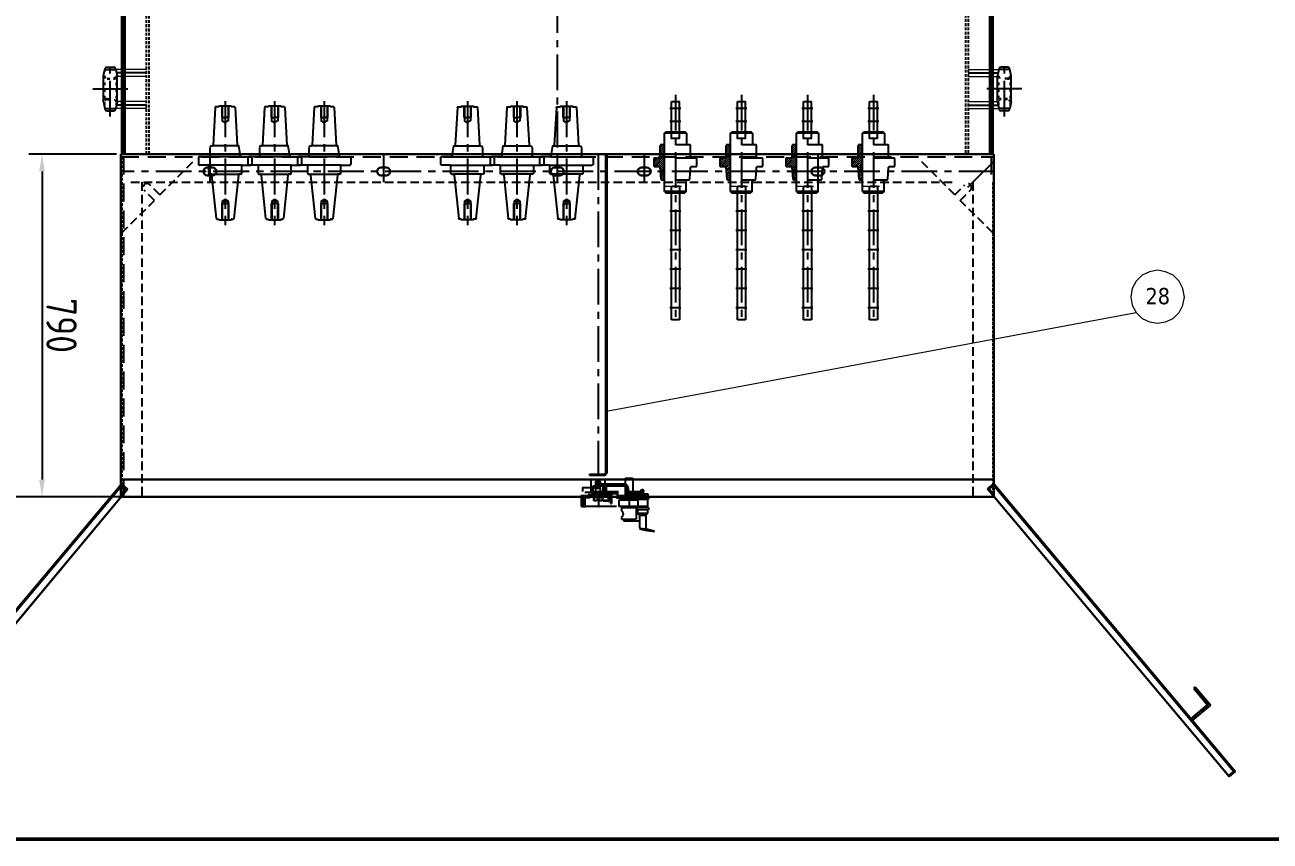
# Model space of a CAD drawing. Header units: millimetres. Extents: x 51831 to 122350, y -311274 to -161296.
# Drawn here: x 53279 to 56147, y -168355 to -166474 of the extents above; entities that cross this region are included whole.
import ezdxf

# ---------------------------------------------------------------- set-up
doc = ezdxf.new("R2010")
doc.units = ezdxf.units.MM
doc.header["$LTSCALE"] = 13
for name, pattern in [('ACAD_ISO02W100', [15, 12, -3]), ('ACAD_ISO03W100', [1.18, 0.47, -0.71]), ('CENTER', [50.8, 31.75, -6.35, 6.35, -6.35]), ('CENTERX2', [101.6, 63.5, -12.7, 12.7, -12.7]), ('DASHED', [0.75, 0.5, -0.25]), ('HIDDEN', [9.525, 6.35, -3.175]), ('虚线', [2, 1, -1])]:
    doc.linetypes.add(name, pattern=pattern)
doc.layers.get('0').update_dxf_attribs({"color": 1, "linetype": 'CENTER'})
for name, color, linetype in [('1', 4, 'Continuous'), ('4虚线层', 6, 'DASHED'), ('PDF_几何图形', 7, 'Continuous'), ('粗实线', 4, 'Continuous'), ('虚线', 6, 'HIDDEN')]:
    doc.layers.add(name, color=color, linetype=linetype)
doc.layers.add('剖面线层', color=4, linetype='Continuous', lineweight=18, true_color=0x00ffff)
for name, color, linetype, lineweight in [('标注、文本', 3, 'Continuous', 25), ('粗实线层', 7, 'Continuous', 35), ('虚线层', 6, '虚线', 18), ('铁心', 3, 'Continuous', 0)]:
    doc.layers.add(name, color=color, linetype=linetype, lineweight=lineweight)
doc.styles.get("Standard").update_dxf_attribs({"font": 'gbenor.shx', "bigfont": 'gbcbig.shx'})
doc.styles.add('Tahoma$001', font='tahoma.ttf', dxfattribs={"height": 2.159784})
doc.dimstyles.new('1-15', dxfattribs={"dimscale": 20, "dimtxt": 3.5, "dimasz": 2, "dimexe": 1.5, "dimexo": 0.5, "dimgap": 0.5, "dimtad": 1, "dimtoh": 1, "dimdec": 1, "dimdsep": 46, "dimtxsty": 'Standard', "dimcen": 2.5, "dimclrd": 3, "dimclre": 3, "dimclrt": 3, "dimadec": 0, "dimazin": 2, "dimtfac": 1, "dimtdec": 1, "dimtmove": 0, "dimatfit": 2, "dimfxl": 1, "dimarcsym": 0})

# ---------------------------------------------------------------- blocks, each defined once
blk = doc.blocks.new('A$C01AF0FBC')
at = {"layer": '1', "color": 1, "linetype": 'CENTERX2', "lineweight": -3, "ltscale": 0.1}
blk.add_line((20, 740), (20, 0), dxfattribs=at)
at = {"layer": '粗实线', "lineweight": 30}
for p, q in [((38, 740), (38, 7)), ((40, 740), (40, 7)), ((0, 2), (33, 2)), ((0, 2), (0, 0)), ((0, 0), (33, 0))]:
    blk.add_line(p, q, dxfattribs=at)
for radius in [7, 5]:
    blk.add_arc((33, 7), radius, 270, 0, dxfattribs=at)
blk = doc.blocks.new('A$C518E6780')
at = {"layer": 'PDF_几何图形'}
for p, q in [((45.9, 260.7), (44, 260.7)), ((45.9, 260.7), (47.7, 260.7)), ((54, 224.1), (54, 262)), ((55, 260.7), (54, 262)), ((68.5, 262), (55, 262)), ((55, 218.7), (55, 260.7)), ((68.5, 260.7), (69.5, 262)), ((68.5, 218.7), (68.5, 260.7)), ((69.5, 224.1), (69.5, 262)), ((75.7, 262), (75.7, 260.7)), ((79.5, 260.7), (75.7, 260.7)), ((54, 224.1), (61.8, 224.1)), ((69.5, 224.1), (61.8, 224.1)), ((23.6, 154.4), (23.6, 137)), ((97.5, 156.7), (29, 156.7)), ((99.8, 137), (99.8, 154.4)), ((0, 119.5), (0, 133)), ((22.7, 136), (3, 136)), ((24.7, 116.5), (3, 116.5)), ((22.7, 136), (120.5, 136)), ((24.7, 116.5), (120.5, 116.5)), ((123.5, 119.5), (123.5, 133)), ((31.9, 91.5), (31.5, 91.5)), ((31.9, 91.5), (33.8, 91.5)), ((31.9, 91.5), (92.7, 91.5)), ((33.8, 90.1), (33.8, 91.5)), ((33.8, 89.6), (33.8, 90.1)), ((38.6, 3.4), (33.8, 89.6)), ((84.8, 3.4), (89.6, 89.6)), ((89.6, 89.6), (89.8, 91.5)), ((96.7, 95.5), (96.7, 114.5)), ((40.6, 1.5), (47.7, 1.5)), ((53.7, 1.5), (53.7, 26.5)), ((53.7, 26.5), (61.8, 26.5)), ((53.7, 1.5), (53.7, 0)), ((54.7, 1.5), (54.7, 0)), ((69.7, 26.5), (61.8, 26.5)), ((68.7, 1.5), (68.7, 0)), ((69.7, 1.5), (69.7, 26.5)), ((69.7, 1.5), (69.7, 0))]:
    blk.add_line(p, q, dxfattribs=at)
for points in [[(25.9, 156.7), (29, 156.7), (29.6, 156.8), (30.2, 157.1), (30.7, 157.5), (31, 158.1), (31.2, 158.8), (41.7, 258.7)], [(44, 260.7), (43.4, 260.6), (42.8, 260.4), (42.3, 259.9), (41.9, 259.3), (41.7, 258.7)], [(75.7, 262), (47.7, 262), (47.7, 260.7)], [(81.7, 258.7), (81.6, 259.3), (81.3, 259.9), (80.7, 260.4), (80.1, 260.6), (79.5, 260.7)], [(81.7, 258.7), (92.3, 158.8), (92.4, 158.1), (92.8, 157.5), (93.3, 157.1), (93.9, 156.8), (94.6, 156.7)], [(61.8, 214.6), (55, 218.7), (61.8, 218.7)], [(61.8, 214.6), (68.5, 218.7), (61.8, 218.7)], [(25.9, 156.7), (25.2, 156.6), (24.6, 156.3), (24.1, 155.8), (23.7, 155.1), (23.6, 154.4)], [(99.8, 154.4), (99.7, 155.1), (99.4, 155.8), (98.9, 156.3), (98.3, 156.6), (97.5, 156.7)], [(3, 136), (2.2, 135.9), (1.5, 135.6), (0.9, 135.1), (0.4, 134.5), (0.1, 133.7), (0, 133)], [(0, 119.5), (0.1, 118.7), (0.4, 118), (0.9, 117.3), (1.5, 116.9), (2.2, 116.6), (3, 116.5)], [(22.7, 136), (23.1, 136.1), (23.5, 136.5), (23.6, 137)], [(26.7, 114.5), (26.7, 115.1), (26.4, 115.6), (25.9, 116.1), (25.4, 116.4), (24.7, 116.5)], [(98.8, 116.5), (98.1, 116.4), (97.6, 116.1), (97.1, 115.6), (96.9, 115.1), (96.7, 114.5)], [(99.8, 137), (100, 136.5), (100.3, 136.1), (100.9, 136)], [(123.5, 133), (123.4, 133.7), (123.1, 134.5), (122.6, 135.1), (122, 135.6), (121.3, 135.9), (120.5, 136)], [(120.5, 116.5), (121.3, 116.6), (122, 116.9), (122.6, 117.3), (123.1, 118), (123.4, 118.7), (123.5, 119.5)], [(26.7, 114.5), (30.4, 91.6), (31.5, 91.5)], [(33.8, 89.6), (33.7, 90.2), (33.5, 90.7), (33, 91.1), (32.4, 91.4), (31.9, 91.5)], [(91.6, 91.5), (91, 91.4), (90.5, 91.1), (90.1, 90.7), (89.8, 90.2), (89.6, 89.6)], [(54.7, 1.5), (54.7, 33.6), (61.8, 37.7)], [(68.7, 1.5), (68.7, 33.6), (61.8, 37.7)], [(38.6, 3.4), (38.7, 2.8), (39.1, 2.2), (39.5, 1.8), (40, 1.6), (40.6, 1.5)], [(47.7, 1.5), (47.7, 0), (75.7, 0), (75.7, 1.5)], [(75.7, 1.5), (82.8, 1.5), (83.4, 1.6), (84, 1.8), (84.4, 2.2), (84.7, 2.8), (84.8, 3.4)]]:
    blk.add_lwpolyline(points, dxfattribs=at)
blk.add_open_spline([(92.7, 91.5), (94.6, 91.5), (96.2, 92.7), (96.6, 94.6)], degree=3, dxfattribs=at)
blk = doc.blocks.new('A$C019A4B70')
at = {"layer": '1', "color": 1, "linetype": 'CENTERX2', "lineweight": -3, "ltscale": 0.1}
blk.add_line((0, 61.7), (285.8, 61.7), dxfattribs=at)
at = {"layer": '标注、文本', "rotation": 270}
blk.add_blockref('A$C518E6780', (11.2, 123.5), dxfattribs=at)
blk = doc.blocks.new('A$C62CB6CE0')
at = {"layer": 'PDF_几何图形'}
for p, q in [((22.3, 119.3), (54.2, 119.3)), ((22.3, 119.3), (22.3, 89.9)), ((33.1, 114.7), (33.1, 104)), ((54.2, 119.3), (54.2, 89.9)), ((101.2, 122.2), (101.2, 108.9)), ((101.2, 122.2), (119, 122.2)), ((119, 122.2), (119, 86.6)), ((3.7, 101.1), (32.7, 101.1)), ((65.8, 89.9), (8.7, 89.9)), ((23.6, 92), (64.5, 92)), ((64.5, 89.9), (23.6, 89.9)), ((23.6, 87.4), (64.5, 87.4)), ((26.9, 104), (26.9, 85.3)), ((33.1, 104), (26.9, 104)), ((33.1, 112.2), (33.9, 111.4)), ((43.8, 111.4), (33.1, 111)), ((33.9, 111.4), (33.1, 111)), ((33.1, 111), (33.9, 110.6)), ((43.8, 110.6), (33.1, 110.2)), ((33.9, 110.6), (33.1, 110.2)), ((33.1, 108.5), (33.9, 108.1)), ((33.1, 101.5), (33.9, 101.1)), ((33.1, 98.6), (33.1, 80.4)), ((43, 112.2), (33.9, 111.4)), ((43, 111), (33.9, 110.6)), ((43, 110.2), (33.9, 109.7)), ((43, 109.3), (33.9, 108.9)), ((43, 108.5), (33.9, 108.1)), ((43, 107.7), (33.9, 107.3)), ((43, 106.9), (33.9, 106.4)), ((43, 105.6), (33.9, 105.2)), ((43, 104.8), (33.9, 104.4)), ((43, 104), (33.9, 103.5)), ((43, 103.1), (33.9, 102.7)), ((43, 102.3), (33.9, 101.9)), ((43, 101.5), (33.9, 101.1)), ((43, 101.5), (33.9, 101.1)), ((43, 101.5), (33.9, 101.1)), ((43, 100.7), (33.9, 100.2)), ((43, 99.4), (33.9, 99)), ((43.8, 111.4), (43, 111)), ((43, 111), (43.8, 110.6)), ((43.8, 110.6), (43, 110.2)), ((43.8, 109.7), (43, 109.3)), ((43.8, 108.9), (43, 108.5)), ((43.8, 108.1), (43, 107.7)), ((43.8, 107.3), (43, 106.9)), ((43.8, 106.4), (43, 105.6)), ((43.8, 105.2), (43, 104.8)), ((43.8, 104.4), (43, 104)), ((43.8, 103.5), (43, 103.1)), ((43.8, 102.7), (43, 102.3)), ((43.8, 101.9), (43, 101.5)), ((43.8, 101.1), (43, 100.7)), ((43.8, 100.2), (43, 99.4)), ((49.6, 104), (43.8, 104)), ((43.8, 99), (43.8, 80.4)), ((44.9, 109.3), (44.9, 104.8)), ((44.9, 109.3), (49.5, 109.3)), ((49.5, 104.8), (44.9, 104.8)), ((44.9, 92), (85.9, 92)), ((85.9, 89.9), (44.9, 89.9)), ((44.9, 87.4), (85.9, 87.4)), ((49.5, 109.3), (99.1, 109.3)), ((49.5, 104.8), (99.1, 104.8)), ((49.6, 104), (49.6, 85.3)), ((55.3, 104), (55.3, 87.4)), ((55.3, 104), (57.3, 104)), ((57.3, 104), (57.3, 87.4)), ((64.4, 87.4), (64.4, 69.2)), ((64.4, 87.4), (64.4, 69.2)), ((65.8, 89.9), (65.8, 87.4)), ((101.2, 104.4), (101.2, 82)), ((101.6, 92), (142.5, 92)), ((142.5, 89.9), (101.6, 89.9)), ((101.6, 87.4), (142.5, 87.4)), ((103.7, 100.2), (103.7, 91.1)), ((108.2, 100.2), (108.2, 91.1)), ((153.7, 86.6), (153.7, 82)), ((0, 82.5), (26.9, 82.5)), ((0, 82.5), (0, 57.6)), ((2.1, 80.4), (26.9, 80.4)), ((2.1, 80.4), (2.1, 55.2)), ((3.7, 57.6), (3.7, 76.7)), ((23.2, 57.6), (3.7, 57.6)), ((6.6, 80.4), (6.6, 55.2)), ((8.7, 77.9), (20.3, 77.9)), ((8.7, 77.9), (8.7, 57.6)), ((15.7, 85.3), (56.7, 85.3)), ((60, 57.6), (19, 57.6)), ((20.3, 80.4), (20.3, 77.9)), ((26.9, 80.4), (49.6, 80.4)), ((26.9, 80.4), (26.9, 78.3)), ((26.9, 78.3), (49.6, 78.3)), ((28.1, 78.3), (28.1, 73.4)), ((40.1, 57.6), (38, 57.6)), ((38.5, 78.3), (38.5, 73.4)), ((81.3, 57.6), (40.4, 57.6)), ((43, 82.5), (69.9, 82.5)), ((43, 80.4), (67.8, 80.4)), ((43.4, 71.3), (47.1, 71.3)), ((47.6, 71.7), (47.1, 71.3)), ((48.8, 78.3), (48.8, 73.4)), ((49.6, 80.4), (49.6, 78.3)), ((50.7, 71.7), (61.9, 71.7)), ((50.7, 71.7), (50.7, 69.2)), ((64.4, 69.2), (50.7, 69.2)), ((61.9, 85.3), (61.9, 71.7)), ((61.9, 85.3), (61.9, 71.7)), ((72.4, 85.3), (61.9, 85.3)), ((61.9, 69.2), (64.4, 69.2)), ((61.9, 69.2), (64.4, 69.2)), ((64.4, 69.2), (61.9, 69.2)), ((67.8, 80.4), (67.8, 64.3)), ((67.8, 64.3), (69.9, 64.3)), ((69.9, 82.5), (69.9, 64.3)), ((80.9, 82), (80.9, 76.7)), ((80.9, 82), (81.3, 82)), ((81.3, 76.7), (80.9, 76.7)), ((81.3, 82), (81.3, 76.7)), ((130.5, 82), (81.3, 82)), ((130.5, 76.7), (81.3, 76.7)), ((130.1, 72.1), (86.7, 72.1)), ((86.7, 72.1), (86.7, 57.6)), ((130.1, 57.6), (86.7, 57.6)), ((138, 57.6), (97, 57.6)), ((103.7, 57.6), (103.7, 55.2)), ((104.5, 76.7), (104.5, 72.1)), ((110.3, 80.4), (110.3, 55.2)), ((115.7, 76.7), (115.7, 72.1)), ((116.5, 57.6), (116.5, 55.2)), ((127.7, 76.7), (127.7, 73.8)), ((127.7, 73.8), (154.9, 73.8)), ((130.1, 73.8), (130.1, 57.6)), ((141.3, 57.6), (130.1, 57.6)), ((130.5, 82), (130.5, 76.7)), ((130.5, 82), (131.8, 82)), ((131.8, 76.7), (130.5, 76.7)), ((131.8, 82), (131.8, 76.7)), ((151.6, 82), (131.8, 82)), ((151.6, 76.7), (131.8, 76.7)), ((132.2, 57.6), (132.2, 55.2)), ((135.5, 84.1), (135.5, 78.3)), ((152.5, 57.6), (141.3, 57.6)), ((146.3, 84.1), (146.3, 78.3)), ((150.4, 57.6), (150.4, 55.2)), ((151.6, 82), (151.6, 76.7)), ((152.5, 73.8), (152.5, 57.6)), ((153.7, 76.7), (154.9, 76.7)), ((154.9, 76.7), (154.9, 73.8)), ((92.5, 55.2), (92.5, 46.5)), ((92.5, 55.2), (126.8, 55.2)), ((92.5, 46.5), (93.3, 46.5)), ((92.5, 33.7), (92.5, 28.3)), ((93.3, 33.7), (92.5, 33.7)), ((126.8, 55.2), (126.8, 28.3)), ((129.3, 47.3), (126.8, 47.3)), ((127.7, 55.2), (127.7, 49.8)), ((141.3, 55.2), (127.7, 55.2)), ((141.3, 49.8), (127.7, 49.8)), ((129.3, 41.9), (152.9, 41.9)), ((133.9, 37.4), (141.3, 37.4)), ((133.9, 29.1), (133.9, 7.2)), ((154.9, 55.2), (141.3, 55.2)), ((154.9, 49.8), (141.3, 49.8)), ((141.3, 37.4), (148.7, 37.4)), ((148.7, 29.1), (148.7, 7.2)), ((152.9, 49), (152.9, 41.9)), ((152.9, 41.5), (152.9, 41.9)), ((154.9, 55.2), (154.9, 49.8)), ((92.5, 28.3), (126.8, 28.3))]:
    blk.add_line(p, q, dxfattribs=at)
for points in [[(33.1, 114.7), (43.8, 114.7), (43.8, 104)], [(3.7, 91.6), (3.7, 101.1), (4.1, 100.7)], [(33.1, 112.2), (43, 112.2), (43.8, 111.4)], [(43, 110.2), (43.8, 109.7), (33.1, 109.3)], [(33.1, 110.2), (33.9, 109.7), (33.1, 109.3)], [(43, 109.3), (43.8, 108.9), (33.1, 108.5)], [(33.1, 109.3), (33.9, 108.9), (33.1, 108.5)], [(43, 108.5), (43.8, 108.1), (33.1, 107.7)], [(43, 108.5), (33.9, 108.1), (33.1, 107.7)], [(43, 107.7), (43.8, 107.3), (33.1, 106.9)], [(33.1, 107.7), (33.9, 107.3), (33.1, 106.9)], [(43, 106.9), (43.8, 106.4), (33.1, 105.6)], [(33.1, 106.9), (33.9, 106.4), (33.1, 105.6)], [(43, 105.6), (43.8, 105.2), (33.1, 104.8)], [(33.1, 105.6), (33.9, 105.2), (33.1, 104.8)], [(43, 104.8), (43.8, 104.4), (33.1, 104)], [(33.1, 104.8), (33.9, 104.4), (33.1, 104)], [(43, 104), (43.8, 103.5), (33.1, 103.1)], [(33.1, 104), (33.9, 103.5), (33.1, 103.1)], [(43, 103.1), (43.8, 102.7), (33.1, 102.3)], [(33.1, 103.1), (33.9, 102.7), (33.1, 102.3)], [(43, 102.3), (43.8, 101.9), (33.1, 101.5)], [(33.1, 102.3), (33.9, 101.9), (33.1, 101.5)], [(43, 101.5), (43.8, 101.1), (33.1, 100.7)], [(43, 101.5), (33.9, 101.1), (33.1, 100.7)], [(43, 100.7), (43.8, 100.2), (33.1, 99.4)], [(33.1, 100.7), (33.9, 100.2), (33.1, 99.4)], [(43, 99.4), (43.8, 99), (33.1, 98.6)], [(33.1, 99.4), (33.9, 99), (33.1, 98.6)], [(40.1, 93.6), (40.1, 57.6), (40.5, 57.2)], [(108.2, 100.2), (100.4, 109.3), (99.1, 109.3)], [(103.7, 100.2), (103.7, 101.5), (103.3, 101.9), (103.3, 102.3), (102.8, 103.1), (102.4, 103.5), (102, 104), (101.6, 104.4), (100.8, 104.4), (100.4, 104.8), (99.1, 104.8)], [(103.7, 91.1), (111.5, 82), (112.8, 82)], [(108.2, 91.1), (108.2, 89.9), (109, 89.1), (109, 88.2), (109.5, 87.8), (109.9, 87.4), (110.7, 87.4), (111.1, 87), (111.5, 86.6), (112.8, 86.6), (153.7, 86.6)], [(28.1, 73.4), (28.5, 72.9), (28.9, 72.5), (29.4, 72.5), (29.8, 72.1), (30.2, 72.1), (30.6, 71.7), (31.4, 71.7), (31.8, 71.3), (33.1, 71.3)], [(28.1, 73.4), (28.1, 72.9), (28.5, 72.5), (28.5, 72.1), (28.9, 72.1), (28.9, 71.7), (29.4, 71.7)], [(28.9, 71.7), (29.8, 71.3), (33.1, 71.3)], [(43.4, 71.3), (33.1, 71.3), (34.7, 71.3), (35.2, 71.7), (36, 71.7), (36.4, 72.1), (36.8, 72.1), (37.2, 72.5), (37.6, 72.5), (38, 72.9), (38.5, 73.4)], [(38.5, 73.4), (38.9, 72.9), (39.7, 72.1), (40.1, 72.1), (40.9, 71.7), (41.8, 71.7), (42.2, 71.3), (43.4, 71.3)], [(43.4, 71.3), (45.1, 71.3), (45.5, 71.7), (46.3, 71.7), (46.7, 72.1), (47.1, 72.1), (47.6, 72.5), (48, 72.5), (48.4, 72.9), (48.8, 73.4)], [(47.6, 71.7), (47.6, 72.1), (48, 72.1), (48, 72.5), (48.4, 72.5), (48.4, 72.9), (48.8, 73.4)], [(151.6, 82), (153.7, 82), (153.7, 76.7), (151.6, 76.7)], [(93.3, 46.5), (94.2, 46.1), (95, 44.8), (96.2, 43.2), (97, 39.9), (96.2, 36.5), (95, 34.9), (94.2, 34.1), (93.3, 33.7)], [(130.5, 49.8), (129.7, 49.8), (129.7, 49.4), (129.3, 49), (129.3, 41.9), (129.7, 41.9), (129.7, 41.5), (133.9, 37.4), (133.9, 29.1)], [(152.9, 41.5), (148.7, 37.4), (148.7, 29.1)], [(152.9, 49), (152.9, 49.8), (152.1, 49.8)], [(97.9, 28.3), (97.9, 24.6), (133.9, 24.6)], [(133.9, 7.2), (148.3, 5.5), (148.7, 7.2)]]:
    blk.add_lwpolyline(points, dxfattribs=at)
blk.add_lwpolyline([(25.6, 85.3), (50.9, 85.3), (50.9, 82.5), (25.6, 82.5)], close=True, dxfattribs=at)
for points in [[(108.2, 101.5), (106.4, 106.8), (105.9, 107.6), (100.4, 109.3)], [(103.7, 89.9), (104.6, 86), (107.7, 83), (111.5, 82)], [(140.5, 96.1), (138.4, 96.1), (136.7, 94.4), (136.7, 92.4)], [(136.7, 92.4), (136.7, 90.3), (138.4, 88.2), (140.5, 88.2)], [(144.6, 92.4), (144.6, 94.4), (142.5, 96.1), (140.5, 96.1)], [(140.5, 88.2), (142.5, 88.2), (144.6, 90.3), (144.6, 92.4)], [(134.3, 5.5), (171.8, -1.9), (181.4, -1.8), (148.3, 5.5)]]:
    blk.add_open_spline(points, degree=3, dxfattribs=at)
blk = doc.blocks.new('5050325')
at = {"layer": '剖面线层'}
h = blk.add_hatch(dxfattribs=at)
h.set_pattern_fill('ANSI31', color=256, angle=270, style=0)
h.set_pattern_definition([(315, (52642.0575, -156257.7747), (2.245064, 2.245064), [])])
edge = h.paths.add_edge_path(flags=0)
edge.add_line((52957.9, -156566.9), (53000.7, -156566.9))
edge.add_line((53000.7, -156566.9), (53037.9, -156566.9))
edge.add_line((53037.9, -156566.9), (53037.9, -156573.9))
edge.add_arc((53036.9, -156573.9), 1, 273.8141, 360, ccw=False)
edge.add_line((53037, -156574.9), (53008.9, -156576.8))
edge.add_arc((53008.9, -156577.8), 1, 453.8141, 540)
edge.add_line((53007.9, -156577.8), (53007.9, -156589.9))
edge.add_arc((53006.9, -156589.9), 1, 270, 360, ccw=False)
edge.add_line((53006.9, -156590.9), (52988.9, -156590.9))
edge.add_arc((52988.9, -156589.9), 1, 540, 630, ccw=False)
edge.add_line((52987.9, -156589.9), (52987.9, -156587.4))
edge.add_line((52987.9, -156587.4), (52988.9, -156586.5))
edge.add_line((52988.9, -156586.5), (52987.9, -156585.7))
edge.add_line((52987.9, -156585.7), (52987.9, -156583.4))
edge.add_line((52987.9, -156583.4), (52988.9, -156582.5))
edge.add_line((52988.9, -156582.5), (52987.9, -156581.7))
edge.add_line((52987.9, -156581.7), (52987.9, -156580.5))
edge.add_line((52987.9, -156580.5), (52988.9, -156579.6))
edge.add_line((52988.9, -156579.6), (52987.9, -156578.7))
edge.add_line((52987.9, -156578.7), (52987.9, -156577.9))
edge.add_arc((52986.9, -156577.9), 1, 360, 450)
edge.add_line((52986.9, -156576.9), (52958.9, -156576.9))
edge.add_arc((52958.9, -156575.9), 1, 180.0029, 270.0029, ccw=False)
edge.add_line((52957.9, -156575.9), (52957.9, -156566.9))
at = {"layer": '1', "color": 1, "linetype": 'CENTERX2', "lineweight": -3, "ltscale": 0.1}
for p, q in [((52842.2, -156541.9), (53360.9, -156541.8)), ((52872.9, -156554.5), (52872.9, -156529.2)), ((52902.9, -156554.5), (52902.9, -156529.2)), ((53109.8, -156554.9), (53109.8, -156529.6)), ((53154.3, -156554.5), (53154.3, -156529.2)), ((53198.8, -156554.5), (53198.8, -156529.2)), ((53243.3, -156554.5), (53243.3, -156529.2)), ((53287.8, -156554.5), (53287.8, -156529.2)), ((53332.3, -156554.5), (53332.3, -156529.2))]:
    blk.add_line(p, q, dxfattribs=at)
at = {"layer": '粗实线'}
for p, q in [((52957.9, -156507.9), (52957.9, -156541.9)), ((52987.9, -156506.9), (52958.9, -156506.9)), ((52987.9, -156541.9), (52987.9, -156493.9)), ((53006.9, -156492.9), (52988.9, -156492.9)), ((53007.9, -156505.9), (53007.9, -156493.9)), ((53037, -156508.8), (53008.9, -156506.9)), ((53037.9, -156541.9), (53037.9, -156509.8)), ((52930.9, -156516.6), (52927.9, -156519.6)), ((52928, -156563.6), (52927.9, -156519.6)), ((52927.9, -156531.9), (52927.9, -156519.9)), ((52930.9, -156516.6), (52957.9, -156516.6)), ((52930.9, -156516.6), (52930.9, -156566.9)), ((53064.9, -156516.9), (53037.9, -156516.9)), ((53052.9, -156550.8), (53052.9, -156532.8)), ((53052.9, -156532.8), (53360.9, -156532.8)), ((53064.9, -156516.9), (53067.9, -156519.9)), ((53064.9, -156516.9), (53064.9, -156566.9)), ((53064.9, -156521.9), (53064.9, -156561.9)), ((53067.9, -156563.9), (53067.9, -156519.9)), ((53360.9, -156532.8), (53360.9, -156550.8)), ((52927.9, -156551.9), (52927.9, -156552)), ((52927.9, -156563.9), (52927.9, -156551.9)), ((52930.9, -156566.9), (52927.9, -156563.9)), ((53064.9, -156566.9), (52930.9, -156566.9)), ((52957.9, -156566.9), (52957.9, -156575.9)), ((53037.9, -156573.9), (53037.9, -156566.9)), ((53360.9, -156550.8), (53052.9, -156550.8)), ((53064.9, -156566.9), (53067.9, -156563.9)), ((52986.9, -156576.9), (52958.9, -156576.9)), ((52987.9, -156578.7), (52987.9, -156577.9)), ((52987.9, -156578.7), (52988.9, -156579.6)), ((52988.9, -156579.6), (52987.9, -156580.5)), ((52987.9, -156581.7), (52987.9, -156580.5)), ((52987.9, -156581.7), (52988.9, -156582.5)), ((52988.9, -156582.5), (52987.9, -156583.4)), ((52987.9, -156585.7), (52987.9, -156583.4)), ((52987.9, -156585.7), (52988.9, -156586.5)), ((52988.9, -156586.5), (52987.9, -156587.4)), ((52987.9, -156589.9), (52987.9, -156587.4)), ((53006.9, -156590.9), (52988.9, -156590.9)), ((53007.9, -156589.9), (53007.9, -156577.8)), ((53037, -156574.9), (53008.9, -156576.8))]:
    blk.add_line(p, q, dxfattribs=at)
blk.add_lwpolyline([(52857.9, -156550.9), (52857.9, -156532.9), (52942.9, -156532.9), (52942.9, -156550.9)], close=True, dxfattribs=at)
for centre, start, end in [((52958.9, -156507.9), 90, 180), ((52988.9, -156493.9), 90, 180), ((53006.9, -156493.9), 0, 90), ((53008.9, -156505.9), 180, 266.1859), ((53036.9, -156509.8), 0, 86.1859), ((52958.9, -156575.9), 180.0029, 270.0029), ((52986.9, -156577.9), 0, 90), ((52988.9, -156589.9), 180, 270), ((53006.9, -156589.9), 270, 0), ((53008.9, -156577.8), 93.8141, 180), ((53036.9, -156573.9), 273.8141, 0)]:
    blk.add_arc(centre, 1, start, end, dxfattribs=at)
at = {"layer": '粗实线层'}
blk.add_line((52927.9, -156551.9), (52927.9, -156551.9), dxfattribs=at)
at = {"layer": '虚线层'}
blk.add_line((53052.9, -156566.9), (53052.9, -156516.9), dxfattribs=at)
blk = doc.blocks.new('*D1098')
at = {"layer": 'Defpoints', "color": 0, "transparency": 16777216}
for p in [(53710.5, -164790.9), (53101, -167561.9), (53710.5, -167561.9)]:
    blk.add_point(p, dxfattribs=at)
at = {"layer": '标注、文本', "color": 3, "lineweight": -2, "transparency": 16777216}
for p, q in [((53700.5, -164790.9), (53071, -164790.9)), ((53101, -164830.9), (53101, -167521.9)), ((53700.5, -167561.9), (53071, -167561.9))]:
    blk.add_line(p, q, dxfattribs=at)
at = {"layer": '标注、文本', "color": 3, "transparency": 16777216}
for points in [[(53094.3, -164830.9), (53107.7, -164830.9), (53101, -164790.9)], [(53094.3, -167521.9), (53107.7, -167521.9), (53101, -167561.9)]]:
    blk.add_solid(points, dxfattribs=at)
at = {"layer": '标注、文本', "color": 3, "transparency": 16777216, "insert": (53056, -166176.4), "char_height": 70, "attachment_point": 5, "rotation": 90}
blk.add_mtext('2771', dxfattribs=at)
blk = doc.blocks.new('*D1100')
at = {"layer": 'Defpoints', "color": 0, "transparency": 16777216}
for p in [(53500.5, -166771.9), (53318.8, -167561.9), (53500.5, -167561.9)]:
    blk.add_point(p, dxfattribs=at)
at = {"layer": '标注、文本', "color": 3, "lineweight": -2, "transparency": 16777216}
for p, q in [((53490.5, -166771.9), (53288.7, -166771.9)), ((53318.7, -166811.9), (53318.8, -167521.9)), ((53490.5, -167561.9), (53288.8, -167561.9))]:
    blk.add_line(p, q, dxfattribs=at)
at = {"layer": '标注、文本', "color": 3, "transparency": 16777216}
for points in [[(53325.4, -166811.9), (53312.1, -166811.9), (53318.7, -166771.9)], [(53325.4, -167521.9), (53312.1, -167521.9), (53318.8, -167561.9)]]:
    blk.add_solid(points, dxfattribs=at)
at = {"layer": '标注、文本', "color": 3, "transparency": 16777216, "insert": (53363.7, -167166.9), "char_height": 70, "attachment_point": 5, "rotation": 270.0014}
blk.add_mtext('790', dxfattribs=at)

msp = doc.modelspace()

# ---------------------------------------------------------------- linework, layer by layer
at = {"color": 2, "linetype": 'ACAD_ISO02W100', "lineweight": 13}
for p, q in [((53559.48, -166576.865), (53488.48, -166576.865)), ((55451.48, -166576.865), (55522.48, -166576.865)), ((53559.48, -166592.865), (53488.321, -166592.865)), ((55451.48, -166592.865), (55522.639, -166592.865)), ((53559.48, -166650.865), (53488.423, -166650.865)), ((53559.48, -166666.865), (53488.48, -166666.865)), ((55451.48, -166650.865), (55522.537, -166650.865)), ((55451.48, -166666.865), (55522.48, -166666.865))]:
    msp.add_line(p, q, dxfattribs=at)
at = {"layer": '1', "color": 1, "linetype": 'CENTERX2', "lineweight": -3, "ltscale": 0.1}
for p, q in [((54505.48, -165617.507), (54505.48, -166793.144)), ((53475.98, -166685.486), (53475.98, -166571.874)), ((55534.98, -166685.486), (55534.98, -166571.874)), ((53559.48, -166584.865), (53490.13, -166584.865)), ((55451.48, -166584.865), (55520.83, -166584.865)), ((53435.634, -166621.865), (53516.326, -166621.865)), ((55575.326, -166621.865), (55494.634, -166621.865)), ((53559.48, -166658.865), (53490.03, -166658.865)), ((55451.48, -166658.865), (55520.93, -166658.865)), ((53705.48, -166771.865), (53705.48, -166836.865)), ((54105.48, -166771.865), (54105.48, -166836.865)), ((54505.48, -166771.865), (54505.48, -166836.865)), ((54705.48, -166771.865), (54705.48, -166836.865)), ((55105.48, -166771.865), (55105.48, -166836.865)), ((55512.48, -166811.865), (53500.48, -166811.865))]:
    msp.add_line(p, q, dxfattribs=at)
at = {"layer": '1', "const_width": 8.634}
msp.add_lwpolyline([(52472.729, -168350.488), (61945.049, -168350.488), (61945.049, -161542.258), (52472.729, -161542.258), (52472.729, -168350.488)], dxfattribs=at)
at = {"layer": '4虚线层'}
for p, q in [((53559.48, -166771.865), (53559.48, -165787.865)), ((53565.48, -166771.865), (53565.48, -165787.865)), ((55445.48, -165787.865), (55445.48, -166771.865)), ((55451.48, -165787.865), (55451.48, -166771.865)), ((53502.48, -166777.865), (53502.48, -167561.865)), ((55300.48, -166771.865), (53710.48, -166771.865)), ((55265.48, -166771.865), (53745.48, -166771.865)), ((55508.48, -166836.865), (55508.48, -167561.865))]:
    msp.add_line(p, q, dxfattribs=at)
at = {"layer": '4虚线层', "ltscale": 3}
for p, q in [((53590.199, -166865.857), (53667.191, -166788.865)), ((55420.761, -166865.857), (55343.769, -166788.865)), ((53523.48, -166836.865), (55416.769, -166836.865)), ((53548.48, -166836.865), (53548.48, -167561.865)), ((55462.48, -166836.865), (55462.48, -167561.865)), ((53577.471, -166878.585), (53554.137, -166855.25)), ((53590.199, -166865.857), (53566.865, -166842.522)), ((55420.761, -166865.857), (55444.095, -166842.522)), ((55433.489, -166878.585), (55456.823, -166855.25)), ((53502.48, -166953.576), (53577.471, -166878.585)), ((55508.48, -166953.576), (55433.489, -166878.585))]:
    msp.add_line(p, q, dxfattribs=at)
for centre, start, end in [((53560.501, -166848.886), 45, 225), ((55450.459, -166848.886), 315, 135)]:
    msp.add_arc(centre, 9, start, end, dxfattribs=at)
at = {"layer": 'PDF_几何图形'}
for p, q in [((53501.596, -167532.585), (52974.754, -168160.202)), ((53501.596, -167535.893), (52978.062, -168160.202)), ((53515.244, -167544.164), (52992.124, -168172.196)), ((53501.596, -167532.585), (53515.244, -167544.164)), ((53501.596, -167535.893), (53512.349, -167544.578)), ((53512.349, -167544.578), (53504.905, -167553.263)), ((53504.905, -167553.263), (53506.559, -167554.917)), ((53515.244, -167544.164), (53506.559, -167554.917)), ((55510.48, -167531.675), (55496.419, -167543.255)), ((55496.419, -167543.255), (56052.457, -168206.057)), ((55496.419, -167543.255), (55505.104, -167554.008)), ((55510.066, -167534.984), (55499.727, -167543.669)), ((55499.727, -167543.669), (55506.758, -167552.353)), ((55506.758, -167552.353), (55505.104, -167554.008)), ((55510.066, -167534.984), (56063.209, -168194.064)), ((55510.48, -167531.675), (56066.518, -168194.477)), ((55974.293, -168000.102), (55970.984, -168002.997)), ((55974.293, -168000.102), (56009.446, -168041.872)), ((56009.446, -168041.872), (55967.676, -168076.611)), ((56063.209, -168194.064), (56050.802, -168204.403)), ((56050.802, -168204.403), (56052.457, -168206.057)), ((56066.518, -168194.477), (56052.457, -168206.057))]:
    msp.add_line(p, q, dxfattribs=at)
msp.add_lwpolyline([(55970.984, -168002.997), (56002.829, -168041.045), (55964.781, -168073.303), (55967.676, -168076.611)], dxfattribs=at)
at = {"layer": '标注、文本', "color": 4, "lineweight": 30}
for p, q in [((53502.48, -165718.865), (53502.48, -166771.865)), ((53504.48, -165718.865), (53504.48, -166771.865)), ((55506.48, -165718.865), (55506.48, -166771.865)), ((55508.48, -165718.865), (55508.48, -166771.865)), ((53509.48, -165787.865), (53509.48, -166771.865)), ((55501.48, -165787.865), (55501.48, -166771.865)), ((53500.48, -166771.865), (55510.48, -166771.865)), ((53500.48, -166771.865), (53500.48, -166836.865)), ((55510.48, -166771.865), (55510.48, -166836.865)), ((55510.48, -167531.675), (55496.419, -167543.255)), ((55496.419, -167543.255), (56052.457, -168206.057)), ((55496.419, -167543.255), (55505.104, -167554.008)), ((55510.066, -167534.984), (55499.727, -167543.669)), ((55499.727, -167543.669), (55506.758, -167552.353)), ((55506.758, -167552.353), (55505.104, -167554.008)), ((55510.066, -167534.984), (56063.209, -168194.064)), ((55510.48, -167531.675), (56066.518, -168194.477)), ((55974.293, -168000.102), (55970.984, -168002.997)), ((55974.293, -168000.102), (56009.446, -168041.872)), ((56009.446, -168041.872), (55967.676, -168076.611)), ((56063.209, -168194.064), (56050.802, -168204.403)), ((56050.802, -168204.403), (56052.457, -168206.057)), ((56066.518, -168194.477), (56052.457, -168206.057))]:
    msp.add_line(p, q, dxfattribs=at)
at = {"layer": '标注、文本'}
for p, q in [((53460.48, -166591.616), (53463.48, -166576.616)), ((53463.48, -166576.616), (53488.48, -166576.616)), ((53468.48, -166571.874), (53483.48, -166571.874)), ((53488.48, -166576.616), (53491.48, -166591.616)), ((55522.48, -166576.616), (55519.48, -166591.616)), ((55547.48, -166576.616), (55522.48, -166576.616)), ((55542.48, -166571.874), (55527.48, -166571.874)), ((55550.48, -166591.616), (55547.48, -166576.616)), ((53460.48, -166651.616), (53460.48, -166591.616)), ((53491.48, -166651.616), (53491.48, -166591.616)), ((55519.48, -166651.616), (55519.48, -166591.616)), ((55550.48, -166651.616), (55550.48, -166591.616)), ((53460.48, -166651.616), (53463.48, -166666.616)), ((53463.48, -166666.616), (53488.48, -166666.616)), ((53491.48, -166651.616), (53488.48, -166666.616)), ((55519.48, -166651.616), (55522.48, -166666.616)), ((55547.48, -166666.616), (55522.48, -166666.616)), ((55550.48, -166651.616), (55547.48, -166666.616)), ((53468.48, -166671.857), (53483.48, -166671.857)), ((55542.48, -166671.857), (55527.48, -166671.857)), ((55462.48, -166836.865), (55510.48, -166788.865)), ((55451.166, -166848.179), (55462.48, -166836.865))]:
    msp.add_line(p, q, dxfattribs=at)
at = {"layer": '标注、文本', "color": 2, "linetype": 'ACAD_ISO03W100', "lineweight": 18}
for p, q in [((53463.48, -166576.616), (53463.48, -166666.857)), ((53488.48, -166576.616), (53488.48, -166666.857)), ((55522.48, -166576.616), (55522.48, -166666.857)), ((55547.48, -166576.616), (55547.48, -166666.857)), ((53468.48, -166596.616), (53483.48, -166596.616)), ((53468.48, -166599.616), (53483.48, -166599.616)), ((55542.48, -166596.616), (55527.48, -166596.616)), ((55542.48, -166599.616), (55527.48, -166599.616)), ((53468.48, -166643.616), (53483.48, -166643.616)), ((53468.48, -166646.616), (53483.48, -166646.616)), ((55542.48, -166643.616), (55527.48, -166643.616)), ((55542.48, -166646.616), (55527.48, -166646.616))]:
    msp.add_line(p, q, dxfattribs=at)
at = {"layer": '标注、文本', "color": 4, "lineweight": 30}
msp.add_lwpolyline([(55970.984, -168002.997), (56002.829, -168041.045), (55964.781, -168073.303), (55967.676, -168076.611)], dxfattribs=at)
at = {"layer": '标注、文本'}
for centre, start, end in [((53468.48, -166576.874), 90, 180), ((53483.48, -166576.874), 0, 90), ((55527.48, -166576.874), 90, 180), ((55542.48, -166576.874), 0, 90), ((53468.48, -166666.857), 180, 270), ((53483.48, -166666.857), 270, 0), ((55527.48, -166666.857), 180, 270), ((55542.48, -166666.857), 270, 0)]:
    msp.add_arc(centre, 5, start, end, dxfattribs=at)
at = {"layer": '标注、文本', "color": 2, "linetype": 'ACAD_ISO03W100', "lineweight": 18}
for centre, radius, start, end in [((53468.48, -166591.616), 8, 180, 270), ((53468.48, -166591.616), 5, 180, 270), ((53483.48, -166591.616), 5, 270, 0), ((53483.48, -166591.616), 8, 270, 0), ((55527.48, -166591.616), 8, 180, 270), ((55527.48, -166591.616), 5, 180, 270), ((55542.48, -166591.616), 5, 270, 0), ((55542.48, -166591.616), 8, 270, 0), ((53468.48, -166651.616), 8, 90, 180), ((53468.48, -166651.616), 5, 90, 180), ((53483.48, -166651.616), 8, 0, 90), ((53483.48, -166651.616), 5, 0, 90), ((55527.48, -166651.616), 8, 90, 180), ((55527.48, -166651.616), 5, 90, 180), ((55542.48, -166651.616), 8, 0, 90), ((55542.48, -166651.616), 5, 0, 90)]:
    msp.add_arc(centre, radius, start, end, dxfattribs=at)
at = {"layer": '粗实线', "lineweight": 30}
for p, q in [((53699.48, -166802.865), (53711.48, -166802.865)), ((54099.48, -166802.865), (54111.48, -166802.865)), ((54499.48, -166802.865), (54511.48, -166802.865)), ((54699.48, -166802.865), (54711.48, -166802.865)), ((55099.48, -166802.865), (55111.48, -166802.865)), ((53500.48, -166836.865), (53500.48, -167561.865)), ((53699.48, -166820.865), (53711.48, -166820.865)), ((54099.48, -166820.865), (54111.48, -166820.865)), ((54499.48, -166820.865), (54511.48, -166820.865)), ((54699.48, -166820.865), (54711.48, -166820.865)), ((55099.48, -166820.865), (55111.48, -166820.865)), ((55510.48, -166836.865), (55510.48, -167561.865)), ((53500.48, -167521.865), (55510.48, -167521.865)), ((53501.596, -167532.585), (52974.754, -168160.202)), ((53501.596, -167535.893), (52978.062, -168160.202)), ((53515.244, -167544.164), (52992.124, -168172.196)), ((53501.596, -167532.585), (53515.244, -167544.164)), ((53501.596, -167535.893), (53512.349, -167544.578)), ((53512.349, -167544.578), (53504.905, -167553.263)), ((53504.905, -167553.263), (53506.559, -167554.917)), ((53515.244, -167544.164), (53506.559, -167554.917)), ((53500.48, -167561.865), (55510.48, -167561.865))]:
    msp.add_line(p, q, dxfattribs=at)
for centre, start, end in [((53699.48, -166811.865), 90, 270), ((53711.48, -166811.865), 270, 90), ((54099.48, -166811.865), 90, 270), ((54111.48, -166811.865), 270, 90), ((54499.48, -166811.865), 90, 270), ((54511.48, -166811.865), 270, 90), ((54699.48, -166811.865), 90, 270), ((54711.48, -166811.865), 270, 90), ((55099.48, -166811.865), 90, 270), ((55111.48, -166811.865), 270, 90)]:
    msp.add_arc(centre, 9, start, end, dxfattribs=at)
at = {"layer": '虚线', "ltscale": 0.5}
for p, q in [((53500.48, -166777.865), (55510.48, -166777.865)), ((53506.48, -166777.865), (53506.48, -167561.865)), ((55504.48, -166777.865), (55504.48, -166836.865))]:
    msp.add_line(p, q, dxfattribs=at)
at = {"layer": '铁心'}
msp.add_lwpolyline([(55949.671, -167101.439), (55946.358, -167081.56), (55937.322, -167064.393), (55923.468, -167050.538), (55906.3, -167043.008), (55887.928, -167039.695), (55869.254, -167043.008), (55852.388, -167050.538), (55838.533, -167064.393), (55829.196, -167081.56), (55826.184, -167101.439), (55829.196, -167120.112), (55838.533, -167136.979), (55852.388, -167150.833), (55869.254, -167158.664), (55887.928, -167161.676), (55906.3, -167158.664), (55923.468, -167150.833), (55937.322, -167136.979), (55946.358, -167120.112)], close=True, dxfattribs=at)
msp.add_lwpolyline([(54618.805, -167363.929), (55838.533, -167136.979), (55838.533, -167136.979)], dxfattribs=at)

# ---------------------------------------------------------------- block references
at = {"layer": '标注、文本', "rotation": 270}
for name, p in [('5050325', (211319.332, -113792.927)), ('5050325', (211471.332, -113792.927)), ('5050325', (211623.332, -113792.927)), ('5050325', (211775.332, -113792.927)), ('A$C019A4B70', (53678.745, -166650.221)), ('A$C019A4B70', (53792.745, -166650.221)), ('A$C019A4B70', (53906.745, -166650.221))]:
    msp.add_blockref(name, p, dxfattribs=at)
at = {"layer": '标注、文本', "xscale": -1, "rotation": 90}
for p in [(54360.215, -166650.221), (54474.215, -166650.221), (54588.215, -166650.221)]:
    msp.add_blockref('A$C019A4B70', p, dxfattribs=at)
at = {"layer": '标注、文本'}
for name, p in [('A$C01AF0FBC', (54579.363, -167511.865)), ('A$C62CB6CE0', (54560.465, -167641.127))]:
    msp.add_blockref(name, p, dxfattribs=at)

# ---------------------------------------------------------------- texts
at = {"layer": '铁心', "style": 'Tahoma$001'}
msp.add_text('28', height=37.5893, dxfattribs=at).set_placement((55860.033, -167117.861))

# ---------------------------------------------------------------- dimensions: what is measured, and where the dimension line sits
at = {"layer": '标注、文本'}
dim = msp.add_linear_dim(base=(53100.984, -167561.865), p1=(53710.48, -164790.884), p2=(53710.48, -167561.865), angle=90, dimstyle='1-15', dxfattribs=at)
dim.commit()
dim.dimension.update_dxf_attribs({"geometry": '*D1098', "text_midpoint": (53055.984, -166176.375)})
dim = msp.add_aligned_dim(p1=(53500.48, -166771.865), p2=(53500.5, -167561.865), distance=-181.74, dimstyle='1-15', dxfattribs=at)
dim.commit()
dim.dimension.update_dxf_attribs({"geometry": '*D1100', "text_midpoint": (53363.749, -167166.869)})

doc.saveas('drawing.dxf')
